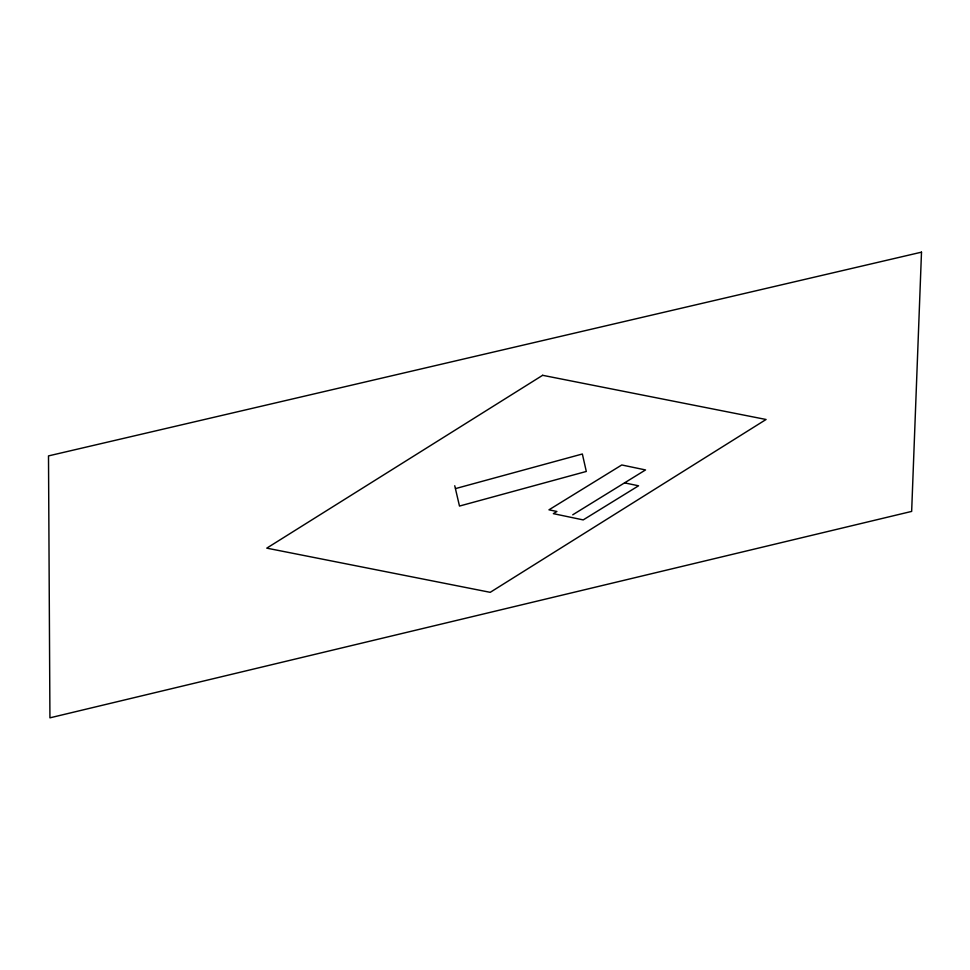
<?xml version="1.0" encoding="UTF-8"?>
<svg xmlns="http://www.w3.org/2000/svg" width="970" height="970" viewBox="0 0 970 970"><rect width="100%" height="100%" fill="white"/><g stroke="black" fill="none" stroke-linecap="round" stroke-linejoin="round"><path stroke-width="1.45" d="M572.736 514.803L645.523 469.941L621.77 464.969L548.971 509.82L556.889 511.481L553.361 513.651L583.2 519.908L638.551 485.8L624.559 482.866M455.536 488.589L582.352 453.996L586.304 471.456L459.489 506.061L454.748 485.752M921.5 252.164L911.654 511.408L49.931 717.836L48.5 455.9L921.5 252.164M542.63 375.305L266.774 548.147L490.214 592.33L766.07 419.489L542.63 375.305"/></g></svg>
